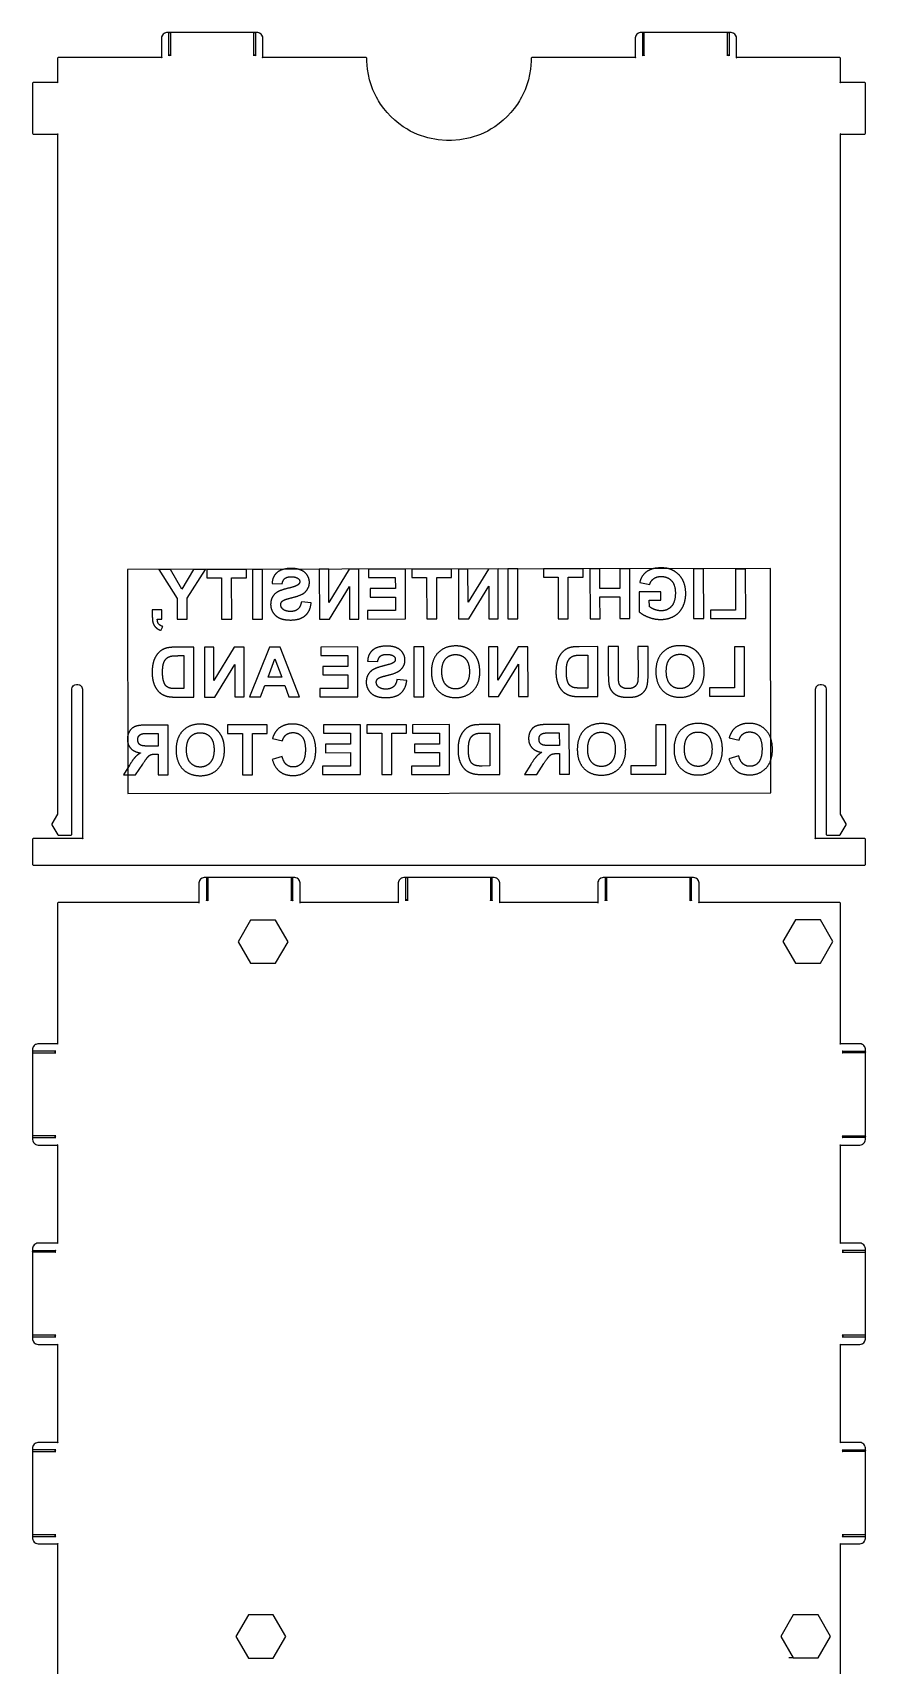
# Model space of a CAD drawing. Header units: millimetres. Extents: x 10 to 212, y 10 to 409.
# Drawn here: x 10 to 110.2, y 212.8 to 409.3 of the extents above; entities that cross this region are included whole.
import ezdxf

# ---------------------------------------------------------------- set-up
doc = ezdxf.new("R2010")
doc.units = ezdxf.units.MM
doc.layers.get('0').update_dxf_attribs({"linetype": 'CONTINUOUS'})

msp = doc.modelspace()

# ---------------------------------------------------------------- linework, layer by layer
for p, q in [((26.58, 344.69), (25.18, 344.69)), ((25.18, 344.69), (27.39, 341.21)), ((27.96, 342.32), (26.58, 344.69)), ((29.37, 344.69), (27.96, 342.32)), ((28.6, 341.22), (30.79, 344.69)), ((30.79, 344.69), (29.37, 344.69)), ((35.72, 344.7), (30.95, 344.7)), ((30.95, 344.7), (30.95, 343.68)), ((35.72, 343.69), (35.72, 344.7)), ((37.66, 344.7), (36.44, 344.7)), ((36.44, 344.7), (36.45, 338.7)), ((37.66, 338.7), (37.66, 344.7)), ((45.62, 344.72), (44.49, 344.71)), ((44.49, 344.71), (44.5, 338.71)), ((48.07, 344.72), (45.62, 340.71)), ((45.62, 340.71), (45.62, 344.72)), ((49.25, 344.72), (48.07, 344.72)), ((49.26, 338.72), (49.25, 344.72)), ((54.85, 344.73), (50.4, 344.72)), ((50.4, 344.72), (50.41, 343.71)), ((54.86, 338.73), (54.85, 344.73)), ((60.4, 344.74), (55.64, 344.73)), ((55.64, 344.73), (55.64, 343.72)), ((60.4, 343.72), (60.4, 344.74)), ((62.38, 344.74), (61.25, 344.74)), ((61.25, 344.74), (61.26, 338.74)), ((62.39, 340.73), (62.38, 344.74)), ((64.84, 344.74), (62.39, 340.73)), ((66.01, 344.75), (64.84, 344.74)), ((66.02, 338.75), (66.01, 344.75)), ((68.39, 344.75), (67.18, 344.75)), ((67.18, 344.75), (67.19, 338.75)), ((68.4, 338.75), (68.39, 344.75)), ((76.23, 344.76), (71.47, 344.75)), ((71.47, 344.75), (71.47, 343.74)), ((76.24, 343.74), (76.23, 344.76)), ((78.27, 344.76), (77.06, 344.76)), ((77.06, 344.76), (77.07, 338.76)), ((78.27, 342.4), (78.27, 344.76)), ((81.85, 344.77), (80.64, 344.77)), ((80.64, 344.77), (80.65, 342.4)), ((81.86, 338.77), (81.85, 344.77)), ((90.74, 344.78), (89.53, 344.78)), ((89.53, 344.78), (89.54, 338.78)), ((90.75, 338.78), (90.74, 344.78)), ((95.79, 344.74), (94.58, 344.74)), ((94.58, 344.74), (94.59, 339.8)), ((95.8, 338.79), (95.79, 344.74)), ((30.95, 343.68), (32.73, 343.68)), ((32.73, 343.68), (32.74, 338.7)), ((33.94, 343.68), (35.72, 343.69)), ((33.95, 338.7), (33.94, 343.68)), ((38.81, 342.99), (40.02, 342.94)), ((45.71, 338.72), (48.13, 342.63)), ((48.13, 342.63), (48.13, 338.72)), ((50.41, 343.71), (53.64, 343.71)), ((53.65, 342.38), (50.63, 342.38)), ((50.63, 342.38), (50.63, 341.37)), ((53.64, 343.71), (53.65, 342.38)), ((55.64, 343.72), (57.41, 343.72)), ((57.41, 343.72), (57.42, 338.73)), ((58.63, 338.73), (58.62, 343.72)), ((58.62, 343.72), (60.4, 343.72)), ((62.48, 338.74), (64.89, 342.66)), ((64.89, 342.66), (64.9, 338.74)), ((71.47, 343.74), (73.24, 343.74)), ((73.24, 343.74), (73.25, 338.76)), ((74.46, 338.76), (74.46, 343.74)), ((74.46, 343.74), (76.24, 343.74)), ((80.65, 342.4), (78.27, 342.4)), ((85.59, 341.99), (82.98, 341.99)), ((82.98, 341.99), (82.98, 339.6)), ((83.05, 343.11), (84.26, 342.88)), ((85.59, 340.98), (85.59, 341.99)), ((27.39, 341.21), (27.4, 338.69)), ((28.6, 338.69), (28.6, 341.22)), ((43.52, 340.67), (42.34, 340.78)), ((50.63, 341.37), (53.65, 341.37)), ((53.65, 341.37), (53.65, 339.74)), ((78.28, 338.76), (78.27, 341.39)), ((78.27, 341.39), (80.65, 341.39)), ((80.65, 341.39), (80.65, 338.77)), ((84.21, 340.22), (84.2, 340.98)), ((84.2, 340.98), (85.59, 340.98)), ((25.55, 339.84), (24.4, 339.84)), ((24.4, 339.84), (24.4, 339.01)), ((25, 338.69), (25.55, 338.69)), ((25.55, 338.69), (25.55, 339.84)), ((27.4, 338.69), (28.6, 338.69)), ((32.74, 338.7), (33.95, 338.7)), ((36.45, 338.7), (37.66, 338.7)), ((44.5, 338.71), (45.71, 338.72)), ((48.13, 338.72), (49.26, 338.72)), ((53.65, 339.74), (50.3, 339.73)), ((50.3, 339.73), (50.3, 338.72)), ((50.3, 338.72), (54.86, 338.73)), ((57.42, 338.73), (58.63, 338.73)), ((61.26, 338.74), (62.48, 338.74)), ((64.9, 338.74), (66.02, 338.75)), ((67.19, 338.75), (68.4, 338.75)), ((73.25, 338.76), (74.46, 338.76)), ((77.07, 338.76), (78.28, 338.76)), ((80.65, 338.77), (81.86, 338.77)), ((89.54, 338.78), (90.75, 338.78)), ((94.59, 339.8), (91.58, 339.79)), ((91.58, 339.79), (91.58, 338.78)), ((91.58, 338.78), (95.8, 338.79)), ((25.42, 337.35), (25.65, 337.82)), ((29.41, 335.33), (27.19, 335.33)), ((27.65, 334.31), (28.2, 334.31)), ((28.2, 334.31), (28.2, 330.34)), ((29.41, 329.33), (29.41, 335.33)), ((31.81, 335.33), (30.68, 335.33)), ((30.68, 335.33), (30.69, 329.33)), ((34.26, 335.34), (31.81, 331.33)), ((31.81, 331.33), (31.81, 335.33)), ((35.44, 335.34), (34.26, 335.34)), ((35.45, 329.34), (35.44, 335.34)), ((38.5, 335.34), (36.11, 329.34)), ((39.78, 335.34), (38.5, 335.34)), ((42.13, 329.35), (39.78, 335.34)), ((49.12, 335.36), (44.67, 335.35)), ((44.67, 335.35), (44.67, 334.34)), ((44.67, 334.34), (47.91, 334.34)), ((47.91, 334.34), (47.91, 333.01)), ((49.13, 329.36), (49.12, 335.36)), ((57.07, 335.37), (55.86, 335.37)), ((55.86, 335.37), (55.87, 329.37)), ((57.08, 329.37), (57.07, 335.37)), ((65.96, 335.38), (64.84, 335.38)), ((64.84, 335.38), (64.85, 329.38)), ((65.97, 331.37), (65.96, 335.38)), ((68.42, 335.38), (65.97, 331.37)), ((69.6, 335.39), (68.42, 335.38)), ((69.61, 329.39), (69.6, 335.39)), ((78, 335.4), (75.78, 335.39)), ((76.24, 334.38), (76.79, 334.38)), ((76.79, 334.38), (76.79, 330.41)), ((78, 329.4), (78, 335.4)), ((80.48, 335.4), (79.27, 335.4)), ((79.27, 335.4), (79.27, 332.25)), ((80.48, 332.08), (80.48, 335.4)), ((84.05, 335.41), (82.84, 335.41)), ((82.84, 335.41), (82.85, 332.16)), ((84.06, 332.21), (84.05, 335.41)), ((95.65, 335.37), (94.44, 335.37)), ((94.44, 335.37), (94.45, 330.43)), ((95.66, 329.42), (95.65, 335.37)), ((31.91, 329.33), (34.32, 333.25)), ((34.32, 333.25), (34.33, 329.34)), ((38.33, 331.72), (39.16, 333.94)), ((39.16, 333.94), (39.97, 331.72)), ((47.91, 333.01), (44.9, 333.01)), ((44.9, 333.01), (44.9, 331.99)), ((50.31, 333.64), (51.52, 333.59)), ((66.06, 329.38), (68.47, 333.3)), ((68.47, 333.3), (68.48, 329.38)), ((28.2, 330.34), (27.3, 330.34)), ((37.42, 329.34), (37.95, 330.7)), ((37.95, 330.7), (40.34, 330.71)), ((39.97, 331.72), (38.33, 331.72)), ((40.34, 330.71), (40.84, 329.34)), ((47.91, 330.37), (44.56, 330.36)), ((44.56, 330.36), (44.56, 329.35)), ((44.9, 331.99), (47.91, 332)), ((47.91, 332), (47.91, 330.37)), ((55.02, 331.32), (53.84, 331.43)), ((76.79, 330.41), (75.89, 330.41)), ((94.45, 330.43), (91.43, 330.43)), ((91.43, 330.43), (91.44, 329.42)), ((27.13, 329.33), (29.41, 329.33)), ((30.69, 329.33), (31.91, 329.33)), ((34.33, 329.34), (35.45, 329.34)), ((36.11, 329.34), (37.42, 329.34)), ((40.84, 329.34), (42.13, 329.35)), ((44.56, 329.35), (49.13, 329.36)), ((55.87, 329.37), (57.08, 329.37)), ((64.85, 329.38), (66.06, 329.38)), ((68.48, 329.38), (69.61, 329.39)), ((75.72, 329.39), (78, 329.4)), ((91.44, 329.42), (95.66, 329.42)), ((26.31, 325.96), (23.76, 325.96)), ((24.15, 324.94), (25.1, 324.94)), ((25.1, 324.94), (25.1, 323.42)), ((26.32, 319.96), (26.31, 325.96)), ((38.23, 325.98), (33.46, 325.97)), ((33.46, 325.97), (33.46, 324.96)), ((33.46, 324.96), (35.24, 324.96)), ((35.24, 324.96), (35.25, 319.97)), ((36.46, 319.97), (36.45, 324.96)), ((36.45, 324.96), (38.23, 324.96)), ((38.23, 324.96), (38.23, 325.98)), ((38.86, 324.32), (40.06, 324.04)), ((49.44, 325.99), (44.99, 325.99)), ((44.99, 325.99), (45, 324.97)), ((45, 324.97), (48.23, 324.98)), ((48.23, 324.98), (48.23, 323.65)), ((49.45, 319.99), (49.44, 325.99)), ((54.99, 326), (50.22, 325.99)), ((50.22, 325.99), (50.23, 324.98)), ((50.23, 324.98), (52, 324.98)), ((52, 324.98), (52.01, 320)), ((53.21, 324.98), (54.99, 324.99)), ((53.22, 320), (53.21, 324.98)), ((54.99, 324.99), (54.99, 326)), ((60.15, 326.01), (55.7, 326)), ((55.7, 326), (55.71, 324.99)), ((55.71, 324.99), (58.94, 324.99)), ((58.94, 324.99), (58.95, 323.66)), ((60.16, 320.01), (60.15, 326.01)), ((66.21, 326.02), (64, 326.01)), ((64.46, 325), (65, 325)), ((65, 325), (65.01, 321.03)), ((66.22, 320.02), (66.21, 326.02)), ((74.58, 326.03), (72.04, 326.03)), ((72.43, 325.01), (73.37, 325.01)), ((73.37, 325.01), (73.38, 323.49)), ((74.59, 320.03), (74.58, 326.03)), ((86.2, 326), (84.98, 325.99)), ((84.98, 325.99), (84.99, 321.05)), ((86.2, 320.05), (86.2, 326)), ((93.81, 324.4), (95.01, 324.12)), ((25.1, 323.42), (24.2, 323.42)), ((24.85, 322.46), (25.1, 322.46)), ((25.1, 322.46), (25.1, 319.96)), ((48.23, 323.65), (45.22, 323.64)), ((45.22, 323.64), (45.22, 322.63)), ((45.22, 322.63), (48.24, 322.64)), ((48.24, 322.64), (48.24, 321)), ((58.95, 323.66), (55.93, 323.66)), ((55.93, 323.66), (55.93, 322.65)), ((55.93, 322.65), (58.95, 322.65)), ((58.95, 322.65), (58.95, 321.02)), ((73.38, 323.49), (72.48, 323.49)), ((73.13, 322.53), (73.38, 322.53)), ((73.38, 322.53), (73.38, 320.03)), ((21.65, 321.12), (20.92, 319.95)), ((22.37, 319.95), (23.24, 321.26)), ((40.02, 322.19), (38.84, 321.81)), ((48.24, 321), (44.89, 321)), ((44.89, 321), (44.89, 319.99)), ((58.95, 321.02), (55.6, 321.01)), ((55.6, 321.01), (55.6, 320)), ((65.01, 321.03), (64.1, 321.02)), ((69.93, 321.19), (69.2, 320.02)), ((70.65, 320.02), (71.52, 321.33)), ((84.99, 321.05), (81.98, 321.05)), ((81.98, 321.05), (81.98, 320.04)), ((94.97, 322.26), (93.79, 321.89)), ((20.92, 319.95), (22.37, 319.95)), ((25.1, 319.96), (26.32, 319.96)), ((35.25, 319.97), (36.46, 319.97)), ((44.89, 319.99), (49.45, 319.99)), ((52.01, 320), (53.22, 320)), ((55.6, 320), (60.16, 320.01)), ((63.94, 320.01), (66.22, 320.02)), ((69.2, 320.02), (70.65, 320.02)), ((73.38, 320.03), (74.59, 320.03)), ((81.98, 320.04), (86.2, 320.05)), ((101.79, 297.3), (104.47, 297.3)), ((35.96, 213.65), (38.71, 213.65)), ((101.52, 213.66), (101, 213.66))]:
    msp.add_line(p, q)
for points in [[(14.7, 312.8), (14.7, 330.2), (14.7, 330.28), (14.77, 330.5), (14.79, 330.53), (14.8, 330.55), (14.89, 330.66), (15, 330.75), (15.02, 330.76), (15.05, 330.78), (15.27, 330.85), (15.35, 330.85), (15.43, 330.85), (15.65, 330.78), (15.68, 330.76), (15.7, 330.75), (15.81, 330.66), (15.9, 330.55), (15.91, 330.53), (15.93, 330.5), (16, 330.28), (16, 330.2), (16, 312.3), (16.01, 312.3), (16.04, 312.29), (16.04, 312.26), (16.01, 312.26), (16, 312.29), (16, 312.3), (10.1, 312.3), (10.08, 312.3), (10.03, 312.27), (10, 312.22), (10, 312.2), (10, 309.2), (10, 309.18), (10.03, 309.13), (10.08, 309.1), (10.1, 309.1), (13.1, 309.1), (107.1, 309.1), (110.1, 309.1), (110.12, 309.1), (110.17, 309.13), (110.2, 309.18), (110.2, 309.2), (110.2, 312.2), (110.2, 312.22), (110.17, 312.27), (110.12, 312.3), (110.1, 312.3), (104.2, 312.3), (104.2, 312.29), (104.19, 312.26), (104.16, 312.26), (104.16, 312.29), (104.19, 312.3), (104.2, 312.3), (104.2, 330.2), (104.2, 330.28), (104.27, 330.5), (104.29, 330.53), (104.3, 330.55), (104.39, 330.66), (104.5, 330.75), (104.52, 330.76), (104.55, 330.78), (104.78, 330.85), (104.85, 330.85), (104.93, 330.85), (105.15, 330.78), (105.17, 330.76), (105.2, 330.75), (105.31, 330.66), (105.4, 330.55), (105.41, 330.53), (105.43, 330.5), (105.5, 330.28), (105.5, 330.2), (105.5, 312.8), (105.5, 312.78), (105.53, 312.73), (105.58, 312.7), (105.6, 312.7), (107.1, 312.7), (107.12, 312.7), (107.18, 312.74), (107.19, 312.75), (107.88, 313.95), (107.88, 313.96), (107.88, 314.04), (107.88, 314.05), (107.2, 315.23), (107.19, 315.23), (107.2, 315.23), (107.2, 315.23), (107.2, 397.1), (110.1, 397.1), (110.12, 397.1), (110.17, 397.13), (110.2, 397.19), (110.2, 397.2), (110.2, 403.2), (110.2, 403.22), (110.17, 403.27), (110.12, 403.3), (110.1, 403.3), (107.2, 403.3), (107.2, 403.29), (107.19, 403.26), (107.16, 403.26), (107.16, 403.29), (107.19, 403.3), (107.2, 403.3), (107.2, 406.2), (107.2, 406.22), (107.17, 406.27), (107.12, 406.3), (107.1, 406.3), (94.7, 406.3), (94.7, 408.6), (94.7, 408.64), (94.68, 408.78), (94.62, 408.92), (94.61, 408.95), (94.59, 408.98), (94.49, 409.1), (94.38, 409.19), (94.35, 409.21), (94.32, 409.22), (94.18, 409.28), (94.04, 409.3), (94, 409.3), (93.7, 409.3), (93.72, 409.3), (93.77, 409.27), (93.8, 409.22), (93.8, 409.2), (93.8, 406.5), (93.8, 406.51), (93.79, 406.55), (93.79, 406.55), (93.78, 406.56), (93.75, 406.58), (93.75, 406.59), (93.75, 406.59), (93.71, 406.6), (93.7, 406.6), (93.69, 406.6), (93.65, 406.59), (93.65, 406.59), (93.65, 406.58), (93.61, 406.56), (93.61, 406.55), (93.61, 406.55), (93.6, 406.51), (93.6, 406.5), (93.6, 409.2), (93.6, 409.22), (93.63, 409.27), (93.68, 409.3), (93.7, 409.3), (83.5, 409.3), (83.2, 409.3), (83.11, 409.3), (82.88, 409.22), (82.85, 409.21), (82.82, 409.19), (82.7, 409.1), (82.61, 408.98), (82.59, 408.95), (82.58, 408.92), (82.5, 408.68), (82.5, 408.6), (82.5, 406.3), (82.51, 406.3), (82.54, 406.29), (82.54, 406.26), (82.51, 406.26), (82.5, 406.29), (82.5, 406.3), (70.1, 406.3), (70.08, 406.3), (70.03, 406.27), (70, 406.22), (70, 406.2), (70, 405.88), (69.91, 404.91), (69.66, 403.64), (69.25, 402.41), (68.83, 401.53), (68.67, 401.25), (68.59, 401.11), (68.33, 400.7), (67.95, 400.17), (67.54, 399.67), (67.1, 399.2), (66.63, 398.76), (66.13, 398.35), (65.6, 397.97), (65.19, 397.71), (65.05, 397.63), (64.77, 397.46), (63.89, 397.05), (62.66, 396.64), (61.39, 396.38), (60.42, 396.3), (60.1, 396.3), (59.78, 396.3), (58.8, 396.38), (57.54, 396.64), (56.31, 397.05), (55.43, 397.46), (55.15, 397.63), (55.01, 397.71), (54.6, 397.97), (54.07, 398.35), (53.57, 398.76), (53.1, 399.2), (52.66, 399.67), (52.25, 400.17), (51.87, 400.7), (51.61, 401.11), (51.53, 401.25), (51.36, 401.53), (50.95, 402.41), (50.54, 403.64), (50.28, 404.91), (50.2, 405.88), (50.2, 406.2), (50.2, 406.22), (50.17, 406.27), (50.12, 406.3), (50.1, 406.3), (37.7, 406.3), (37.7, 406.29), (37.69, 406.26), (37.66, 406.26), (37.66, 406.29), (37.69, 406.3), (37.7, 406.3), (37.7, 408.6), (37.7, 408.64), (37.68, 408.78), (37.62, 408.92), (37.61, 408.95), (37.59, 408.98), (37.49, 409.1), (37.38, 409.19), (37.35, 409.21), (37.32, 409.22), (37.08, 409.3), (37, 409.3), (36.7, 409.3), (36.72, 409.3), (36.77, 409.27), (36.8, 409.22), (36.8, 409.2), (36.8, 406.5), (36.8, 406.51), (36.79, 406.55), (36.79, 406.55), (36.78, 406.56), (36.75, 406.58), (36.75, 406.59), (36.75, 406.59), (36.71, 406.6), (36.7, 406.6), (36.69, 406.6), (36.65, 406.59), (36.65, 406.59), (36.65, 406.58), (36.61, 406.56), (36.61, 406.55), (36.61, 406.55), (36.6, 406.51), (36.6, 406.5), (36.6, 409.2), (36.6, 409.22), (36.63, 409.27), (36.68, 409.3), (36.7, 409.3), (26.5, 409.3), (26.52, 409.3), (26.57, 409.27), (26.6, 409.22), (26.6, 409.2), (26.6, 406.5), (26.6, 406.51), (26.59, 406.55), (26.59, 406.55), (26.58, 406.56), (26.55, 406.58), (26.55, 406.59), (26.55, 406.59), (26.51, 406.6), (26.5, 406.6), (26.49, 406.6), (26.45, 406.59), (26.45, 406.59), (26.45, 406.58), (26.41, 406.56), (26.41, 406.55), (26.41, 406.55), (26.4, 406.51), (26.4, 406.5), (26.4, 409.2), (26.4, 409.22), (26.43, 409.27), (26.48, 409.3), (26.5, 409.3), (26.2, 409.3), (26.11, 409.3), (25.88, 409.22), (25.85, 409.21), (25.82, 409.19), (25.7, 409.1), (25.61, 408.98), (25.59, 408.95), (25.58, 408.92), (25.52, 408.78), (25.5, 408.64), (25.5, 408.6), (25.5, 406.3), (25.51, 406.3), (25.54, 406.29), (25.54, 406.26), (25.51, 406.26), (25.5, 406.29), (25.5, 406.3), (13.1, 406.3), (13.08, 406.3), (13.03, 406.27), (13, 406.22), (13, 406.2), (13, 403.3), (10.1, 403.3), (10.08, 403.3), (10.03, 403.27), (10, 403.22), (10, 403.2), (10, 397.2), (10, 397.19), (10.03, 397.13), (10.08, 397.1), (10.1, 397.1), (13, 397.1), (13, 397.11), (13.01, 397.14), (13.04, 397.14), (13.04, 397.12), (13.01, 397.1), (13, 397.1), (13, 315.23), (12.32, 314.05), (12.32, 314.04), (12.32, 313.96), (12.32, 313.95), (13.01, 312.75), (13.02, 312.74), (13.08, 312.7), (13.1, 312.7), (14.6, 312.7), (14.62, 312.7), (14.67, 312.73), (14.7, 312.78)], [(83.43, 409.27), (83.4, 409.22), (83.4, 409.2), (83.4, 406.5), (83.4, 406.51), (83.41, 406.55), (83.41, 406.55), (83.41, 406.56), (83.45, 406.58), (83.45, 406.59), (83.45, 406.59), (83.49, 406.6), (83.5, 406.6), (83.51, 406.6), (83.55, 406.59), (83.55, 406.59), (83.55, 406.58), (83.58, 406.56), (83.59, 406.55), (83.59, 406.55), (83.6, 406.51), (83.6, 406.5), (83.6, 409.2), (83.6, 409.22), (83.57, 409.27), (83.52, 409.3), (83.5, 409.3), (83.48, 409.3)], [(94.7, 406.3), (94.69, 406.3), (94.66, 406.29), (94.66, 406.26), (94.68, 406.26), (94.7, 406.29)], [(13.01, 403.3), (13, 403.3), (13, 403.29), (13.01, 403.26), (13.04, 403.26), (13.04, 403.29)], [(107.19, 397.1), (107.2, 397.1), (107.2, 397.11), (107.19, 397.14), (107.16, 397.14), (107.16, 397.12)], [(21.45, 317.7), (98.81, 317.81), (98.77, 344.79), (21.42, 344.68)], [(13, 315.23), (13, 315.23), (13, 315.23)], [(31.08, 304.85), (31.09, 304.85), (31.09, 304.85), (31.1, 304.81), (31.1, 304.8), (31.1, 307.5), (31.1, 307.52), (31.07, 307.57), (31.02, 307.6), (31, 307.6), (30.98, 307.6), (30.93, 307.57), (30.9, 307.52), (30.9, 307.5), (30.9, 304.8), (30.9, 304.81), (30.91, 304.85), (30.91, 304.85), (30.91, 304.85), (30.95, 304.88), (30.95, 304.89), (30.95, 304.89), (30.99, 304.9), (31, 304.9), (31.01, 304.9), (31.05, 304.89), (31.05, 304.89), (31.05, 304.88)], [(41.19, 304.9), (41.2, 304.9), (41.21, 304.9), (41.25, 304.89), (41.25, 304.89), (41.25, 304.88), (41.28, 304.85), (41.29, 304.85), (41.29, 304.85), (41.3, 304.81), (41.3, 304.8), (41.3, 307.5), (41.3, 307.52), (41.27, 307.57), (41.22, 307.6), (41.2, 307.6), (41.18, 307.6), (41.13, 307.57), (41.1, 307.52), (41.1, 307.5), (41.1, 304.8), (41.1, 304.81), (41.11, 304.85), (41.11, 304.85), (41.12, 304.85), (41.15, 304.88), (41.15, 304.89), (41.15, 304.89)], [(65.19, 304.9), (65.2, 304.9), (65.21, 304.9), (65.25, 304.89), (65.25, 304.89), (65.25, 304.88), (65.28, 304.85), (65.29, 304.85), (65.29, 304.85), (65.3, 304.81), (65.3, 304.8), (65.3, 307.5), (65.3, 307.52), (65.27, 307.57), (65.22, 307.6), (65.2, 307.6), (65.18, 307.6), (65.13, 307.57), (65.1, 307.52), (65.1, 307.5), (65.1, 304.8), (65.1, 304.81), (65.11, 304.85), (65.11, 304.85), (65.11, 304.85), (65.15, 304.88), (65.15, 304.89), (65.15, 304.89)], [(89.18, 307.6), (89.13, 307.57), (89.1, 307.52), (89.1, 307.5), (89.1, 304.8), (89.1, 304.81), (89.11, 304.85), (89.11, 304.85), (89.11, 304.85), (89.15, 304.88), (89.15, 304.89), (89.15, 304.89), (89.19, 304.9), (89.2, 304.9), (89.21, 304.9), (89.25, 304.89), (89.25, 304.89), (89.25, 304.88), (89.28, 304.85), (89.29, 304.85), (89.29, 304.85), (89.3, 304.81), (89.3, 304.8), (89.3, 307.5), (89.3, 307.52), (89.27, 307.57), (89.22, 307.6), (89.2, 307.6)], [(42.2, 304.6), (42.19, 304.6), (42.16, 304.59), (42.16, 304.56), (42.18, 304.56), (42.2, 304.59)], [(66.16, 304.59), (66.16, 304.56), (66.18, 304.56), (66.2, 304.59), (66.2, 304.6), (66.19, 304.6)], [(78.04, 304.56), (78.04, 304.59), (78.01, 304.6), (78, 304.6), (78, 304.59), (78.01, 304.56)], [(36.23, 297.28), (39.23, 297.28), (40.73, 299.88), (39.23, 302.48), (36.23, 302.48), (34.73, 299.88)], [(39.23, 302.48), (36.23, 302.48), (34.73, 299.88), (36.23, 297.28), (39.23, 297.28), (40.73, 299.88)], [(101.79, 297.3), (104.79, 297.3), (106.29, 299.9), (104.79, 302.5), (101.79, 302.5), (100.29, 299.9)], [(13, 287.6), (13, 287.59), (13.01, 287.56), (13.04, 287.56), (13.04, 287.59), (13.01, 287.6)], [(12.71, 276.45), (12.71, 276.45), (12.72, 276.45), (12.75, 276.49), (12.75, 276.49), (12.75, 276.49), (12.79, 276.5), (12.8, 276.5), (10.1, 276.5), (10.08, 276.5), (10.03, 276.47), (10, 276.42), (10, 276.4), (10, 276.38), (10.03, 276.33), (10.08, 276.3), (10.1, 276.3), (12.8, 276.3), (12.79, 276.3), (12.75, 276.31), (12.75, 276.31), (12.75, 276.32), (12.72, 276.35), (12.71, 276.35), (12.71, 276.35), (12.7, 276.39), (12.7, 276.4), (12.7, 276.41)], [(13, 275.4), (13.01, 275.4), (13.04, 275.42), (13.04, 275.44), (13.01, 275.44), (13, 275.41)], [(107.41, 262.5), (107.4, 262.5), (110.1, 262.5), (110.12, 262.5), (110.17, 262.53), (110.2, 262.58), (110.2, 262.6), (110.2, 262.62), (110.17, 262.67), (110.12, 262.7), (110.1, 262.7), (107.4, 262.7), (107.41, 262.7), (107.45, 262.69), (107.45, 262.69), (107.45, 262.68), (107.48, 262.65), (107.49, 262.65), (107.49, 262.65), (107.5, 262.61), (107.5, 262.6), (107.5, 262.59), (107.49, 262.55), (107.49, 262.55), (107.48, 262.55), (107.45, 262.52), (107.45, 262.51), (107.45, 262.51)], [(10.1, 252.3), (12.8, 252.3), (12.79, 252.3), (12.75, 252.31), (12.75, 252.31), (12.75, 252.32), (12.72, 252.35), (12.71, 252.35), (12.71, 252.36), (12.7, 252.39), (12.7, 252.4), (12.7, 252.41), (12.71, 252.45), (12.71, 252.45), (12.72, 252.45), (12.75, 252.49), (12.75, 252.49), (12.75, 252.49), (12.79, 252.5), (12.8, 252.5), (10.1, 252.5), (10.08, 252.5), (10.03, 252.47), (10, 252.42), (10, 252.4), (10, 252.38), (10.03, 252.33), (10.08, 252.3)], [(12.7, 238.6), (12.7, 238.61), (12.71, 238.65), (12.71, 238.65), (12.72, 238.65), (12.75, 238.69), (12.75, 238.69), (12.75, 238.69), (12.79, 238.7), (12.8, 238.7), (10.1, 238.7), (10.08, 238.7), (10.03, 238.67), (10, 238.62), (10, 238.6), (10, 238.58), (10.03, 238.53), (10.08, 238.5), (10.1, 238.5), (12.8, 238.5), (12.79, 238.5), (12.75, 238.51), (12.75, 238.51), (12.75, 238.52), (12.72, 238.55), (12.71, 238.55), (12.71, 238.55), (12.7, 238.59)], [(110.2, 228.42), (110.17, 228.47), (110.12, 228.5), (110.1, 228.5), (107.4, 228.5), (107.41, 228.5), (107.45, 228.49), (107.45, 228.49), (107.45, 228.49), (107.48, 228.45), (107.49, 228.45), (107.49, 228.45), (107.5, 228.41), (107.5, 228.4), (107.5, 228.39), (107.49, 228.35), (107.49, 228.35), (107.48, 228.35), (107.45, 228.32), (107.45, 228.31), (107.45, 228.31), (107.41, 228.3), (107.4, 228.3), (110.1, 228.3), (110.12, 228.3), (110.17, 228.33), (110.2, 228.38), (110.2, 228.4)], [(107.16, 227.42), (107.19, 227.4), (107.2, 227.4), (107.2, 227.41), (107.19, 227.44), (107.16, 227.44)], [(35.96, 213.65), (38.96, 213.65), (40.46, 216.25), (38.96, 218.85), (35.96, 218.85), (34.46, 216.25)], [(101.52, 213.66), (104.52, 213.66), (106.02, 216.26), (104.52, 218.85), (101.52, 218.85), (100.02, 216.26)]]:
    msp.add_lwpolyline(points, close=True)
msp.add_lwpolyline([(107.2, 210.5), (107.2, 227.4), (109.5, 227.4), (109.55, 227.4), (109.68, 227.43), (109.82, 227.48), (109.85, 227.49), (109.88, 227.51), (110, 227.61), (110.09, 227.72), (110.11, 227.75), (110.12, 227.78), (110.18, 227.92), (110.2, 228.06), (110.2, 228.1), (110.2, 228.4), (110.2, 238.6), (110.2, 238.58), (110.17, 238.53), (110.12, 238.5), (110.1, 238.5), (107.4, 238.5), (107.41, 238.5), (107.45, 238.51), (107.45, 238.51), (107.45, 238.52), (107.48, 238.55), (107.49, 238.55), (107.49, 238.55), (107.5, 238.59), (107.5, 238.6), (107.5, 238.61), (107.49, 238.65), (107.49, 238.65), (107.48, 238.65), (107.45, 238.69), (107.45, 238.69), (107.45, 238.69), (107.41, 238.7), (107.4, 238.7), (110.1, 238.7), (110.12, 238.7), (110.17, 238.67), (110.2, 238.62), (110.2, 238.6), (110.2, 238.9), (110.2, 238.94), (110.18, 239.08), (110.12, 239.22), (110.11, 239.25), (110.09, 239.28), (110, 239.4), (109.88, 239.49), (109.85, 239.51), (109.82, 239.52), (109.68, 239.58), (109.55, 239.6), (109.5, 239.6), (107.2, 239.6), (107.19, 239.6), (107.16, 239.59), (107.16, 239.56), (107.19, 239.56), (107.2, 239.59), (107.2, 239.6), (107.2, 251.4), (107.2, 251.41), (107.19, 251.44), (107.16, 251.44), (107.16, 251.42), (107.19, 251.4), (107.2, 251.4), (109.5, 251.4), (109.55, 251.4), (109.68, 251.42), (109.82, 251.48), (109.85, 251.49), (109.88, 251.51), (110, 251.6), (110.09, 251.72), (110.11, 251.75), (110.12, 251.78), (110.2, 252.02), (110.2, 252.1), (110.2, 252.4), (110.2, 252.42), (110.17, 252.47), (110.12, 252.5), (110.1, 252.5), (107.4, 252.5), (107.41, 252.5), (107.45, 252.49), (107.45, 252.49), (107.45, 252.49), (107.48, 252.45), (107.49, 252.45), (107.49, 252.45), (107.5, 252.41), (107.5, 252.4), (107.5, 252.39), (107.49, 252.36), (107.49, 252.35), (107.48, 252.35), (107.45, 252.32), (107.45, 252.31), (107.45, 252.31), (107.41, 252.3), (107.4, 252.3), (110.1, 252.3), (110.12, 252.3), (110.17, 252.33), (110.2, 252.38), (110.2, 252.4), (110.2, 262.6), (110.2, 262.9), (110.2, 262.94), (110.18, 263.08), (110.12, 263.22), (110.11, 263.25), (110.09, 263.28), (110, 263.4), (109.88, 263.49), (109.85, 263.51), (109.82, 263.52), (109.68, 263.58), (109.55, 263.6), (109.5, 263.6), (107.2, 263.6), (107.19, 263.6), (107.16, 263.59), (107.16, 263.56), (107.19, 263.56), (107.2, 263.59), (107.2, 263.6), (107.2, 275.4), (107.19, 275.4), (107.16, 275.42), (107.16, 275.44), (107.19, 275.44), (107.2, 275.41), (107.2, 275.4), (109.5, 275.4), (109.55, 275.4), (109.68, 275.42), (109.82, 275.48), (109.85, 275.49), (109.88, 275.51), (110, 275.61), (110.09, 275.72), (110.11, 275.75), (110.12, 275.78), (110.18, 275.92), (110.2, 276.06), (110.2, 276.1), (110.2, 276.4), (110.2, 276.38), (110.17, 276.33), (110.12, 276.3), (110.1, 276.3), (107.4, 276.3), (107.41, 276.3), (107.45, 276.31), (107.45, 276.31), (107.45, 276.32), (107.48, 276.35), (107.49, 276.35), (107.49, 276.35), (107.5, 276.39), (107.5, 276.4), (107.5, 276.41), (107.49, 276.45), (107.49, 276.45), (107.48, 276.45), (107.45, 276.49), (107.45, 276.49), (107.45, 276.49), (107.41, 276.5), (107.4, 276.5), (110.1, 276.5), (110.12, 276.5), (110.17, 276.47), (110.2, 276.42), (110.2, 276.4), (110.2, 286.6), (110.2, 286.58), (110.17, 286.53), (110.12, 286.5), (110.1, 286.5), (107.4, 286.5), (107.41, 286.5), (107.45, 286.51), (107.45, 286.51), (107.45, 286.52), (107.48, 286.55), (107.49, 286.55), (107.49, 286.56), (107.5, 286.59), (107.5, 286.6), (107.5, 286.61), (107.49, 286.65), (107.49, 286.65), (107.48, 286.65), (107.45, 286.69), (107.45, 286.69), (107.45, 286.69), (107.41, 286.7), (107.4, 286.7), (110.1, 286.7), (110.12, 286.7), (110.17, 286.67), (110.2, 286.62), (110.2, 286.6), (110.2, 286.9), (110.2, 286.99), (110.12, 287.23), (110.11, 287.25), (110.09, 287.28), (110, 287.39), (109.88, 287.49), (109.85, 287.51), (109.82, 287.52), (109.68, 287.58), (109.55, 287.6), (109.5, 287.6), (107.2, 287.6), (107.2, 287.59), (107.19, 287.56), (107.16, 287.56), (107.16, 287.59), (107.19, 287.6), (107.2, 287.6), (107.2, 304.5), (107.2, 304.52), (107.17, 304.57), (107.12, 304.6), (107.1, 304.6), (90.2, 304.6), (90.2, 304.59), (90.18, 304.56), (90.16, 304.56), (90.16, 304.59), (90.19, 304.6), (90.2, 304.6), (90.2, 306.9), (90.2, 306.95), (90.17, 307.08), (90.12, 307.22), (90.11, 307.25), (90.09, 307.28), (89.99, 307.39), (89.88, 307.49), (89.85, 307.51), (89.82, 307.52), (89.68, 307.58), (89.54, 307.6), (89.5, 307.6), (89.2, 307.6), (79, 307.6), (78.98, 307.6), (78.93, 307.57), (78.9, 307.52), (78.9, 307.5), (78.9, 304.8), (78.9, 304.81), (78.91, 304.85), (78.91, 304.85), (78.91, 304.85), (78.95, 304.88), (78.95, 304.89), (78.95, 304.89), (78.99, 304.9), (79, 304.9), (79.01, 304.9), (79.05, 304.89), (79.05, 304.89), (79.05, 304.88), (79.08, 304.85), (79.09, 304.85), (79.09, 304.85), (79.1, 304.81), (79.1, 304.8), (79.1, 307.5), (79.1, 307.52), (79.07, 307.57), (79.02, 307.6), (79, 307.6), (78.7, 307.6), (78.65, 307.6), (78.52, 307.58), (78.38, 307.52), (78.35, 307.51), (78.32, 307.49), (78.21, 307.39), (78.11, 307.28), (78.09, 307.25), (78.08, 307.22), (78.02, 307.08), (78, 306.95), (78, 306.9), (78, 304.6), (66.2, 304.6), (66.2, 306.9), (66.2, 306.95), (66.17, 307.08), (66.12, 307.22), (66.11, 307.25), (66.09, 307.28), (65.99, 307.39), (65.88, 307.49), (65.85, 307.51), (65.82, 307.52), (65.68, 307.58), (65.54, 307.6), (65.5, 307.6), (65.2, 307.6), (55, 307.6), (55.02, 307.6), (55.07, 307.57), (55.1, 307.52), (55.1, 307.5), (55.1, 304.8), (55.1, 304.81), (55.09, 304.85), (55.09, 304.85), (55.08, 304.85), (55.05, 304.88), (55.05, 304.89), (55.05, 304.89), (55.01, 304.9), (55, 304.9), (54.99, 304.9), (54.95, 304.89), (54.95, 304.89), (54.95, 304.88), (54.91, 304.85), (54.91, 304.85), (54.91, 304.85), (54.9, 304.81), (54.9, 304.8), (54.9, 307.5), (54.9, 307.52), (54.93, 307.57), (54.98, 307.6), (55, 307.6), (54.7, 307.6), (54.65, 307.6), (54.52, 307.58), (54.38, 307.52), (54.35, 307.51), (54.32, 307.49), (54.21, 307.39), (54.11, 307.28), (54.09, 307.25), (54.08, 307.22), (54.02, 307.08), (54, 306.95), (54, 306.9), (54, 304.6), (54, 304.59), (54.01, 304.56), (54.04, 304.56), (54.04, 304.59), (54.01, 304.6), (54, 304.6), (42.2, 304.6), (42.2, 306.9), (42.2, 306.95), (42.17, 307.08), (42.12, 307.22), (42.11, 307.25), (42.09, 307.28), (41.99, 307.39), (41.88, 307.49), (41.85, 307.51), (41.82, 307.52), (41.68, 307.58), (41.54, 307.6), (41.5, 307.6), (41.2, 307.6), (31, 307.6), (30.7, 307.6), (30.65, 307.6), (30.52, 307.58), (30.38, 307.52), (30.35, 307.51), (30.32, 307.49), (30.21, 307.39), (30.11, 307.28), (30.09, 307.25), (30.08, 307.22), (30.02, 307.08), (30, 306.95), (30, 306.9), (30, 304.6), (30, 304.59), (30.01, 304.56), (30.04, 304.56), (30.04, 304.59), (30.01, 304.6), (30, 304.6), (13.1, 304.6), (13.08, 304.6), (13.03, 304.57), (13, 304.52), (13, 304.5), (13, 287.6), (10.7, 287.6), (10.61, 287.6), (10.38, 287.52), (10.35, 287.51), (10.32, 287.49), (10.2, 287.39), (10.11, 287.28), (10.09, 287.25), (10.08, 287.23), (10, 286.98), (10, 286.9), (10, 286.6), (10, 286.58), (10.03, 286.53), (10.08, 286.5), (10.1, 286.5), (12.8, 286.5), (12.79, 286.5), (12.75, 286.51), (12.75, 286.51), (12.75, 286.52), (12.72, 286.55), (12.71, 286.55), (12.71, 286.56), (12.7, 286.59), (12.7, 286.6), (12.7, 286.61), (12.71, 286.65), (12.71, 286.65), (12.72, 286.65), (12.75, 286.69), (12.75, 286.69), (12.75, 286.69), (12.79, 286.7), (12.8, 286.7), (10.1, 286.7), (10.08, 286.7), (10.03, 286.67), (10, 286.62), (10, 286.6), (10, 276.4), (10, 276.1), (10, 276.06), (10.02, 275.92), (10.08, 275.78), (10.09, 275.75), (10.11, 275.72), (10.2, 275.61), (10.32, 275.51), (10.35, 275.49), (10.38, 275.48), (10.52, 275.42), (10.65, 275.4), (10.7, 275.4), (13, 275.4), (13, 263.6), (13, 263.59), (13.01, 263.56), (13.04, 263.56), (13.04, 263.59), (13.01, 263.6), (13, 263.6), (10.7, 263.6), (10.65, 263.6), (10.52, 263.58), (10.38, 263.52), (10.35, 263.51), (10.32, 263.49), (10.2, 263.4), (10.11, 263.28), (10.09, 263.25), (10.08, 263.22), (10, 262.98), (10, 262.9), (10, 262.6), (10, 262.62), (10.03, 262.67), (10.08, 262.7), (10.1, 262.7), (12.8, 262.7), (12.79, 262.7), (12.75, 262.69), (12.75, 262.69), (12.75, 262.68), (12.72, 262.65), (12.71, 262.65), (12.71, 262.65), (12.7, 262.61), (12.7, 262.6), (12.7, 262.59), (12.71, 262.55), (12.71, 262.55), (12.72, 262.55), (12.75, 262.52), (12.75, 262.51), (12.75, 262.51), (12.79, 262.5), (12.8, 262.5), (10.1, 262.5), (10.08, 262.5), (10.03, 262.53), (10, 262.58), (10, 262.6), (10, 252.4), (10, 252.1), (10, 252.01), (10.08, 251.78), (10.09, 251.75), (10.11, 251.72), (10.2, 251.6), (10.32, 251.51), (10.35, 251.49), (10.38, 251.48), (10.52, 251.42), (10.65, 251.4), (10.7, 251.4), (13, 251.4), (13.01, 251.4), (13.04, 251.42), (13.04, 251.44), (13.01, 251.44), (13, 251.41), (13, 251.4), (13, 239.6), (13.01, 239.6), (13.04, 239.59), (13.04, 239.56), (13.01, 239.56), (13, 239.59), (13, 239.6), (10.7, 239.6), (10.61, 239.6), (10.38, 239.52), (10.35, 239.51), (10.32, 239.49), (10.2, 239.4), (10.11, 239.28), (10.09, 239.25), (10.08, 239.22), (10, 238.98), (10, 238.9), (10, 238.6), (10, 228.4), (10, 228.38), (10.03, 228.33), (10.08, 228.3), (10.1, 228.3), (12.8, 228.3), (12.79, 228.3), (12.75, 228.31), (12.75, 228.31), (12.75, 228.32), (12.72, 228.35), (12.71, 228.35), (12.71, 228.35), (12.7, 228.39), (12.7, 228.4), (12.7, 228.41), (12.71, 228.45), (12.71, 228.45), (12.72, 228.45), (12.75, 228.49), (12.75, 228.49), (12.75, 228.49), (12.79, 228.5), (12.8, 228.5), (10.1, 228.5), (10.08, 228.5), (10.03, 228.47), (10, 228.42), (10, 228.4), (10, 228.1), (10, 228.06), (10.02, 227.92), (10.08, 227.78), (10.09, 227.75), (10.11, 227.72), (10.2, 227.61), (10.32, 227.51), (10.35, 227.49), (10.38, 227.48), (10.52, 227.43), (10.65, 227.4), (10.7, 227.4), (13, 227.4), (13, 227.41), (13.01, 227.44), (13.04, 227.44), (13.04, 227.42), (13.01, 227.4), (13, 227.4), (13, 210.5)])
for points in [[(39.41, 344.31), (38.84, 343.82), (38.81, 342.99)], [(41.11, 344.81), (39.98, 344.81), (39.41, 344.31)], [(42.29, 344.6), (41.8, 344.81), (41.11, 344.81)], [(43.04, 344), (42.78, 344.4), (42.29, 344.6)], [(43.3, 343.14), (43.3, 343.6), (43.04, 344)], [(83.86, 344.4), (83.23, 343.93), (83.05, 343.11)], [(85.61, 344.88), (84.49, 344.87), (83.86, 344.4)], [(87.04, 344.58), (86.47, 344.88), (85.61, 344.88)], [(88.2, 343.46), (87.8, 344.19), (87.04, 344.58)], [(39.54, 342.02), (39.12, 341.8), (38.88, 341.41)], [(40.85, 342.45), (39.97, 342.24), (39.54, 342.02)], [(40.02, 342.94), (40.1, 343.4), (40.36, 343.61)], [(40.36, 343.61), (40.61, 343.81), (41.12, 343.81)], [(41.96, 342.86), (41.73, 342.66), (40.85, 342.45)], [(41.12, 343.81), (41.65, 343.81), (41.95, 343.59)], [(41.95, 343.59), (42.14, 343.45), (42.14, 343.22)], [(42.14, 343.22), (42.14, 343.01), (41.96, 342.86)], [(42.75, 341.93), (43.3, 342.43), (43.3, 343.14)], [(84.26, 342.88), (84.38, 343.33), (84.73, 343.58)], [(84.73, 343.58), (85.08, 343.84), (85.61, 343.84)], [(85.61, 343.84), (86.4, 343.84), (86.87, 343.34)], [(86.87, 343.34), (87.34, 342.84), (87.34, 341.85)], [(88.59, 341.8), (88.59, 342.74), (88.2, 343.46)], [(38.88, 341.41), (38.64, 341.02), (38.64, 340.45)], [(38.64, 340.45), (38.64, 339.94), (38.93, 339.49)], [(39.86, 340.45), (39.86, 340.66), (39.98, 340.81)], [(40.15, 339.87), (39.86, 340.12), (39.86, 340.45)], [(39.98, 340.81), (40.1, 340.96), (40.42, 341.07)], [(40.42, 341.07), (40.63, 341.15), (41.38, 341.34)], [(41.38, 341.34), (42.36, 341.58), (42.75, 341.93)], [(42.34, 340.78), (42.24, 340.18), (41.91, 339.91)], [(42.8, 339.13), (43.41, 339.66), (43.52, 340.67)], [(84.86, 339.85), (84.48, 340), (84.21, 340.22)], [(86.87, 340.24), (86.4, 339.71), (85.63, 339.71)], [(87.34, 341.85), (87.34, 340.78), (86.87, 340.24)], [(87.19, 339.07), (87.89, 339.46), (88.24, 340.2)], [(88.24, 340.2), (88.59, 340.93), (88.59, 341.8)], [(24.4, 339.01), (24.4, 338.51), (24.49, 338.23)], [(24.49, 338.23), (24.58, 337.94), (24.82, 337.71)], [(25.15, 338.14), (25.01, 338.34), (25, 338.69)], [(25.65, 337.82), (25.3, 337.94), (25.15, 338.14)], [(38.93, 339.49), (39.22, 339.04), (39.74, 338.82)], [(39.74, 338.82), (40.27, 338.6), (41.05, 338.6)], [(41.04, 339.63), (40.45, 339.63), (40.15, 339.87)], [(41.91, 339.91), (41.59, 339.63), (41.04, 339.63)], [(41.05, 338.6), (42.19, 338.6), (42.8, 339.13)], [(82.98, 339.6), (83.36, 339.23), (84.09, 338.95)], [(84.09, 338.95), (84.81, 338.67), (85.55, 338.67)], [(85.63, 339.71), (85.25, 339.71), (84.86, 339.85)], [(85.55, 338.67), (86.49, 338.67), (87.19, 339.07)], [(24.82, 337.71), (25.06, 337.48), (25.42, 337.35)], [(25.15, 334.66), (24.77, 334.26), (24.57, 333.68)], [(26.05, 335.21), (25.52, 335.05), (25.15, 334.66)], [(27.19, 335.33), (26.44, 335.32), (26.05, 335.21)], [(26.1, 333.97), (26.32, 334.18), (26.66, 334.25)], [(26.66, 334.25), (26.91, 334.31), (27.65, 334.31)], [(50.91, 334.97), (50.34, 334.47), (50.31, 333.64)], [(52.61, 335.46), (51.48, 335.46), (50.91, 334.97)], [(51.52, 333.59), (51.6, 334.05), (51.85, 334.26)], [(51.85, 334.26), (52.11, 334.46), (52.62, 334.46)], [(53.79, 335.26), (53.3, 335.47), (52.61, 335.46)], [(52.62, 334.46), (53.15, 334.46), (53.45, 334.25)], [(53.45, 334.25), (53.64, 334.11), (53.64, 333.87)], [(54.54, 334.65), (54.28, 335.05), (53.79, 335.26)], [(54.8, 333.79), (54.8, 334.25), (54.54, 334.65)], [(58.78, 334.65), (57.98, 333.83), (57.99, 332.36)], [(60.9, 335.48), (59.57, 335.47), (58.78, 334.65)], [(59.69, 333.93), (60.14, 334.44), (60.89, 334.44)], [(60.89, 334.44), (61.64, 334.44), (62.1, 333.93)], [(62.19, 335.24), (61.63, 335.48), (60.9, 335.48)], [(62.97, 334.7), (62.61, 335.07), (62.19, 335.24)], [(63.53, 333.88), (63.32, 334.34), (62.97, 334.7)], [(73.74, 334.72), (73.36, 334.33), (73.16, 333.75)], [(74.64, 335.28), (74.11, 335.12), (73.74, 334.72)], [(75.78, 335.39), (75.03, 335.39), (74.64, 335.28)], [(74.69, 334.04), (74.91, 334.25), (75.25, 334.32)], [(75.25, 334.32), (75.5, 334.38), (76.24, 334.38)], [(85.79, 334.69), (84.99, 333.87), (84.99, 332.4)], [(87.91, 335.51), (86.58, 335.51), (85.79, 334.69)], [(86.7, 333.97), (87.15, 334.48), (87.9, 334.48)], [(87.9, 334.48), (88.65, 334.48), (89.1, 333.97)], [(89.2, 335.28), (88.64, 335.52), (87.91, 335.51)], [(89.98, 334.74), (89.62, 335.1), (89.2, 335.28)], [(90.54, 333.92), (90.33, 334.38), (89.98, 334.74)], [(24.57, 333.68), (24.38, 333.11), (24.38, 332.26)], [(24.38, 332.26), (24.38, 331.52), (24.57, 330.99)], [(25.63, 332.32), (25.63, 333.01), (25.75, 333.39)], [(25.76, 331.22), (25.63, 331.62), (25.63, 332.32)], [(25.75, 333.39), (25.88, 333.76), (26.1, 333.97)], [(51.04, 332.67), (50.62, 332.45), (50.38, 332.06)], [(52.35, 333.11), (51.47, 332.9), (51.04, 332.67)], [(53.46, 333.51), (53.23, 333.32), (52.35, 333.11)], [(52.88, 331.99), (53.86, 332.23), (54.25, 332.59)], [(53.64, 333.87), (53.64, 333.66), (53.46, 333.51)], [(54.25, 332.59), (54.8, 333.08), (54.8, 333.79)], [(57.99, 332.36), (57.99, 330.91), (58.78, 330.09)], [(59.24, 332.39), (59.24, 333.42), (59.69, 333.93)], [(59.7, 330.83), (59.24, 331.35), (59.24, 332.39)], [(62.56, 332.38), (62.56, 331.36), (62.09, 330.83)], [(62.1, 333.93), (62.56, 333.42), (62.56, 332.38)], [(63.02, 330.09), (63.81, 330.91), (63.81, 332.34)], [(63.81, 332.34), (63.8, 333.26), (63.53, 333.88)], [(73.16, 333.75), (72.97, 333.18), (72.97, 332.33)], [(72.97, 332.33), (72.97, 331.59), (73.16, 331.06)], [(74.22, 332.39), (74.22, 333.08), (74.34, 333.46)], [(74.35, 331.29), (74.22, 331.69), (74.22, 332.39)], [(74.34, 333.46), (74.47, 333.83), (74.69, 334.04)], [(79.27, 332.25), (79.27, 331.17), (79.37, 330.72)], [(82.85, 332.16), (82.85, 331.38), (82.8, 331.15)], [(83.94, 330.68), (84.06, 331.2), (84.06, 332.21)], [(84.99, 332.4), (85, 330.95), (85.79, 330.13)], [(86.25, 332.43), (86.24, 333.46), (86.7, 333.97)], [(86.71, 330.87), (86.25, 331.39), (86.25, 332.43)], [(89.1, 333.97), (89.56, 333.45), (89.57, 332.42)], [(89.57, 332.42), (89.57, 331.4), (89.1, 330.87)], [(90.03, 330.13), (90.82, 330.95), (90.81, 332.38)], [(90.81, 332.38), (90.81, 333.3), (90.54, 333.92)], [(24.57, 330.99), (24.79, 330.33), (25.21, 329.93)], [(26.07, 330.64), (25.88, 330.82), (25.76, 331.22)], [(26.56, 330.39), (26.27, 330.47), (26.07, 330.64)], [(27.3, 330.34), (26.79, 330.34), (26.56, 330.39)], [(50.38, 332.06), (50.14, 331.67), (50.14, 331.11)], [(50.14, 331.11), (50.14, 330.59), (50.43, 330.14)], [(51.35, 331.1), (51.35, 331.32), (51.48, 331.47)], [(51.65, 330.52), (51.35, 330.77), (51.35, 331.1)], [(51.48, 331.47), (51.6, 331.62), (51.91, 331.73)], [(52.53, 330.28), (51.95, 330.28), (51.65, 330.52)], [(51.91, 331.73), (52.13, 331.8), (52.88, 331.99)], [(53.41, 330.56), (53.09, 330.28), (52.53, 330.28)], [(53.84, 331.43), (53.74, 330.84), (53.41, 330.56)], [(54.29, 329.78), (54.9, 330.31), (55.02, 331.32)], [(60.89, 330.31), (60.17, 330.31), (59.7, 330.83)], [(62.09, 330.83), (61.62, 330.31), (60.89, 330.31)], [(73.16, 331.06), (73.38, 330.4), (73.8, 330)], [(74.66, 330.71), (74.47, 330.89), (74.35, 331.29)], [(75.15, 330.46), (74.86, 330.54), (74.66, 330.71)], [(75.89, 330.41), (75.38, 330.41), (75.15, 330.46)], [(79.37, 330.72), (79.47, 330.28), (79.74, 329.97)], [(80.54, 331.06), (80.49, 331.37), (80.48, 332.08)], [(80.85, 330.55), (80.59, 330.76), (80.54, 331.06)], [(81.63, 330.34), (81.12, 330.34), (80.85, 330.55)], [(82.43, 330.56), (82.14, 330.34), (81.63, 330.34)], [(82.8, 331.15), (82.72, 330.78), (82.43, 330.56)], [(83.6, 330.02), (83.86, 330.34), (83.94, 330.68)], [(87.9, 330.35), (87.18, 330.34), (86.71, 330.87)], [(89.1, 330.87), (88.63, 330.35), (87.9, 330.35)], [(25.21, 329.93), (25.53, 329.62), (26.06, 329.45)], [(26.06, 329.45), (26.46, 329.32), (27.13, 329.33)], [(50.43, 330.14), (50.72, 329.69), (51.24, 329.47)], [(51.24, 329.47), (51.77, 329.25), (52.55, 329.26)], [(52.55, 329.26), (53.68, 329.26), (54.29, 329.78)], [(58.78, 330.09), (59.57, 329.27), (60.89, 329.27)], [(60.89, 329.27), (62.23, 329.27), (63.02, 330.09)], [(73.8, 330), (74.12, 329.69), (74.65, 329.52)], [(74.65, 329.52), (75.05, 329.39), (75.72, 329.39)], [(79.74, 329.97), (80, 329.66), (80.44, 329.48)], [(80.44, 329.48), (80.89, 329.3), (81.6, 329.3)], [(81.6, 329.3), (82.46, 329.3), (82.9, 329.5)], [(82.9, 329.5), (83.34, 329.7), (83.6, 330.02)], [(85.79, 330.13), (86.58, 329.31), (87.9, 329.31)], [(87.9, 329.31), (89.24, 329.31), (90.03, 330.13)], [(21.66, 325.22), (21.4, 324.8), (21.4, 324.27)], [(21.4, 324.27), (21.4, 323.6), (21.8, 323.16)], [(22.36, 325.79), (21.92, 325.63), (21.66, 325.22)], [(23.76, 325.96), (22.8, 325.95), (22.36, 325.79)], [(22.65, 324.19), (22.65, 324.5), (22.81, 324.68)], [(22.81, 324.68), (22.97, 324.87), (23.27, 324.92)], [(23.27, 324.92), (23.41, 324.94), (24.15, 324.94)], [(28.05, 325.24), (27.26, 324.42), (27.26, 322.95)], [(30.17, 326.07), (28.85, 326.07), (28.05, 325.24)], [(28.51, 322.98), (28.51, 324.01), (28.96, 324.52)], [(28.96, 324.52), (29.41, 325.03), (30.16, 325.03)], [(30.16, 325.03), (30.91, 325.03), (31.37, 324.52)], [(31.47, 325.83), (30.91, 326.07), (30.17, 326.07)], [(31.37, 324.52), (31.83, 324.01), (31.83, 322.97)], [(32.24, 325.29), (31.89, 325.66), (31.47, 325.83)], [(32.8, 324.47), (32.6, 324.93), (32.24, 325.29)], [(33.08, 322.93), (33.08, 323.85), (32.8, 324.47)], [(39.47, 325.43), (39.06, 325.04), (38.86, 324.32)], [(41.26, 326.08), (40.16, 326.08), (39.47, 325.43)], [(40.06, 324.04), (40.16, 324.51), (40.5, 324.78)], [(40.5, 324.78), (40.84, 325.05), (41.32, 325.05)], [(43.29, 325.26), (42.52, 326.09), (41.26, 326.08)], [(41.32, 325.05), (41.99, 325.05), (42.4, 324.57)], [(42.4, 324.57), (42.82, 324.09), (42.82, 323.02)], [(44.07, 322.93), (44.07, 324.43), (43.29, 325.26)], [(61.38, 324.37), (61.18, 323.8), (61.19, 322.95)], [(61.95, 325.34), (61.58, 324.95), (61.38, 324.37)], [(62.86, 325.9), (62.33, 325.74), (61.95, 325.34)], [(62.56, 324.08), (62.68, 324.45), (62.9, 324.66)], [(64, 326.01), (63.25, 326.01), (62.86, 325.9)], [(62.9, 324.66), (63.12, 324.87), (63.46, 324.94)], [(63.46, 324.94), (63.72, 325), (64.46, 325)], [(69.94, 325.29), (69.68, 324.87), (69.68, 324.34)], [(69.68, 324.34), (69.68, 323.66), (70.08, 323.23)], [(70.64, 325.86), (70.2, 325.7), (69.94, 325.29)], [(72.04, 326.03), (71.07, 326.02), (70.64, 325.86)], [(70.93, 324.26), (70.93, 324.57), (71.09, 324.75)], [(71.09, 324.75), (71.25, 324.94), (71.55, 324.99)], [(71.55, 324.99), (71.69, 325.01), (72.43, 325.01)], [(76.33, 325.31), (75.54, 324.49), (75.54, 323.02)], [(78.45, 326.14), (77.13, 326.13), (76.33, 325.31)], [(76.79, 323.05), (76.79, 324.08), (77.24, 324.59)], [(77.24, 324.59), (77.69, 325.1), (78.44, 325.1)], [(78.44, 325.1), (79.19, 325.1), (79.65, 324.59)], [(79.75, 325.9), (79.18, 326.14), (78.45, 326.14)], [(79.65, 324.59), (80.11, 324.08), (80.11, 323.04)], [(80.52, 325.36), (80.17, 325.73), (79.75, 325.9)], [(81.08, 324.54), (80.88, 325), (80.52, 325.36)], [(81.36, 323), (81.36, 323.92), (81.08, 324.54)], [(87.97, 325.33), (87.18, 324.5), (87.18, 323.04)], [(90.09, 326.15), (88.77, 326.15), (87.97, 325.33)], [(88.43, 323.07), (88.43, 324.1), (88.88, 324.61)], [(88.88, 324.61), (89.33, 325.12), (90.08, 325.12)], [(90.08, 325.12), (90.83, 325.12), (91.29, 324.61)], [(91.39, 325.92), (90.82, 326.15), (90.09, 326.15)], [(91.29, 324.61), (91.75, 324.09), (91.75, 323.06)], [(92.16, 325.38), (91.81, 325.74), (91.39, 325.92)], [(92.72, 324.56), (92.52, 325.02), (92.16, 325.38)], [(93, 323.02), (93, 323.94), (92.72, 324.56)], [(94.42, 325.51), (94.01, 325.12), (93.81, 324.4)], [(96.21, 326.16), (95.11, 326.16), (94.42, 325.51)], [(95.01, 324.12), (95.11, 324.58), (95.45, 324.86)], [(95.45, 324.86), (95.79, 325.13), (96.27, 325.13)], [(98.24, 325.34), (97.47, 326.16), (96.21, 326.16)], [(96.27, 325.13), (96.94, 325.13), (97.35, 324.65)], [(97.35, 324.65), (97.77, 324.17), (97.77, 323.1)], [(99.02, 323.01), (99.02, 324.51), (98.24, 325.34)], [(21.8, 323.16), (22.2, 322.72), (22.99, 322.6)], [(22.99, 322.6), (22.6, 322.37), (22.34, 322.1)], [(22.77, 323.74), (22.65, 323.92), (22.65, 324.19)], [(23.11, 323.49), (22.9, 323.56), (22.77, 323.74)], [(24.2, 323.42), (23.33, 323.42), (23.11, 323.49)], [(23.88, 322.14), (24.05, 322.33), (24.24, 322.39)], [(24.24, 322.39), (24.44, 322.46), (24.85, 322.46)], [(27.26, 322.95), (27.26, 321.5), (28.05, 320.68)], [(28.98, 321.42), (28.51, 321.94), (28.51, 322.98)], [(31.83, 322.97), (31.83, 321.95), (31.36, 321.43)], [(32.29, 320.68), (33.08, 321.5), (33.08, 322.93)], [(42.82, 323.02), (42.82, 321.88), (42.41, 321.4)], [(43.3, 320.7), (44.07, 321.52), (44.07, 322.93)], [(61.19, 322.95), (61.19, 322.21), (61.37, 321.68)], [(62.44, 323.01), (62.44, 323.7), (62.56, 324.08)], [(62.56, 321.91), (62.44, 322.31), (62.44, 323.01)], [(70.08, 323.23), (70.48, 322.79), (71.27, 322.67)], [(71.27, 322.67), (70.87, 322.44), (70.62, 322.17)], [(71.05, 323.81), (70.93, 323.99), (70.93, 324.26)], [(71.39, 323.56), (71.17, 323.63), (71.05, 323.81)], [(72.48, 323.49), (71.61, 323.49), (71.39, 323.56)], [(72.16, 322.21), (72.33, 322.4), (72.52, 322.46)], [(72.52, 322.46), (72.72, 322.53), (73.13, 322.53)], [(75.54, 323.02), (75.54, 321.57), (76.33, 320.75)], [(77.26, 321.49), (76.79, 322.01), (76.79, 323.05)], [(80.11, 323.04), (80.11, 322.02), (79.64, 321.5)], [(80.57, 320.75), (81.36, 321.57), (81.36, 323)], [(87.18, 323.04), (87.18, 321.59), (87.97, 320.77)], [(88.9, 321.5), (88.43, 322.03), (88.43, 323.07)], [(91.75, 323.06), (91.75, 322.04), (91.28, 321.51)], [(92.21, 320.77), (93, 321.59), (93, 323.02)], [(97.77, 323.1), (97.77, 321.96), (97.36, 321.48)], [(98.25, 320.78), (99.02, 321.59), (99.02, 323.01)], [(22.34, 322.1), (22.08, 321.82), (21.65, 321.12)], [(23.24, 321.26), (23.71, 321.96), (23.88, 322.14)], [(28.05, 320.68), (28.84, 319.86), (30.17, 319.86)], [(30.17, 320.9), (29.44, 320.9), (28.98, 321.42)], [(31.36, 321.43), (30.89, 320.9), (30.17, 320.9)], [(30.17, 319.86), (31.5, 319.86), (32.29, 320.68)], [(38.84, 321.81), (39.12, 320.83), (39.75, 320.35)], [(39.75, 320.35), (40.37, 319.88), (41.34, 319.88)], [(40.52, 321.22), (40.17, 321.53), (40.02, 322.19)], [(41.35, 320.91), (40.87, 320.91), (40.52, 321.22)], [(41.34, 319.88), (42.53, 319.88), (43.3, 320.7)], [(42.41, 321.4), (42.01, 320.92), (41.35, 320.91)], [(61.37, 321.68), (61.6, 321.02), (62.02, 320.62)], [(62.02, 320.62), (62.33, 320.31), (62.87, 320.14)], [(62.88, 321.33), (62.69, 321.51), (62.56, 321.91)], [(63.37, 321.08), (63.07, 321.15), (62.88, 321.33)], [(64.1, 321.02), (63.59, 321.02), (63.37, 321.08)], [(70.62, 322.17), (70.36, 321.89), (69.93, 321.19)], [(71.52, 321.33), (71.99, 322.03), (72.16, 322.21)], [(76.33, 320.75), (77.12, 319.93), (78.44, 319.93)], [(78.45, 320.97), (77.72, 320.97), (77.26, 321.49)], [(78.44, 319.93), (79.78, 319.93), (80.57, 320.75)], [(79.64, 321.5), (79.17, 320.97), (78.45, 320.97)], [(87.97, 320.77), (88.76, 319.95), (90.08, 319.95)], [(90.09, 320.98), (89.36, 320.98), (88.9, 321.5)], [(90.08, 319.95), (91.42, 319.95), (92.21, 320.77)], [(91.28, 321.51), (90.81, 320.99), (90.09, 320.98)], [(93.79, 321.89), (94.07, 320.91), (94.69, 320.43)], [(94.69, 320.43), (95.32, 319.96), (96.29, 319.96)], [(95.47, 321.3), (95.12, 321.61), (94.97, 322.26)], [(96.3, 320.99), (95.82, 320.99), (95.47, 321.3)], [(96.29, 319.96), (97.48, 319.96), (98.25, 320.78)], [(97.36, 321.48), (96.95, 320.99), (96.3, 320.99)], [(62.87, 320.14), (63.27, 320.01), (63.94, 320.01)]]:
    msp.add_open_spline(points, degree=2)

doc.saveas('drawing.dxf')
